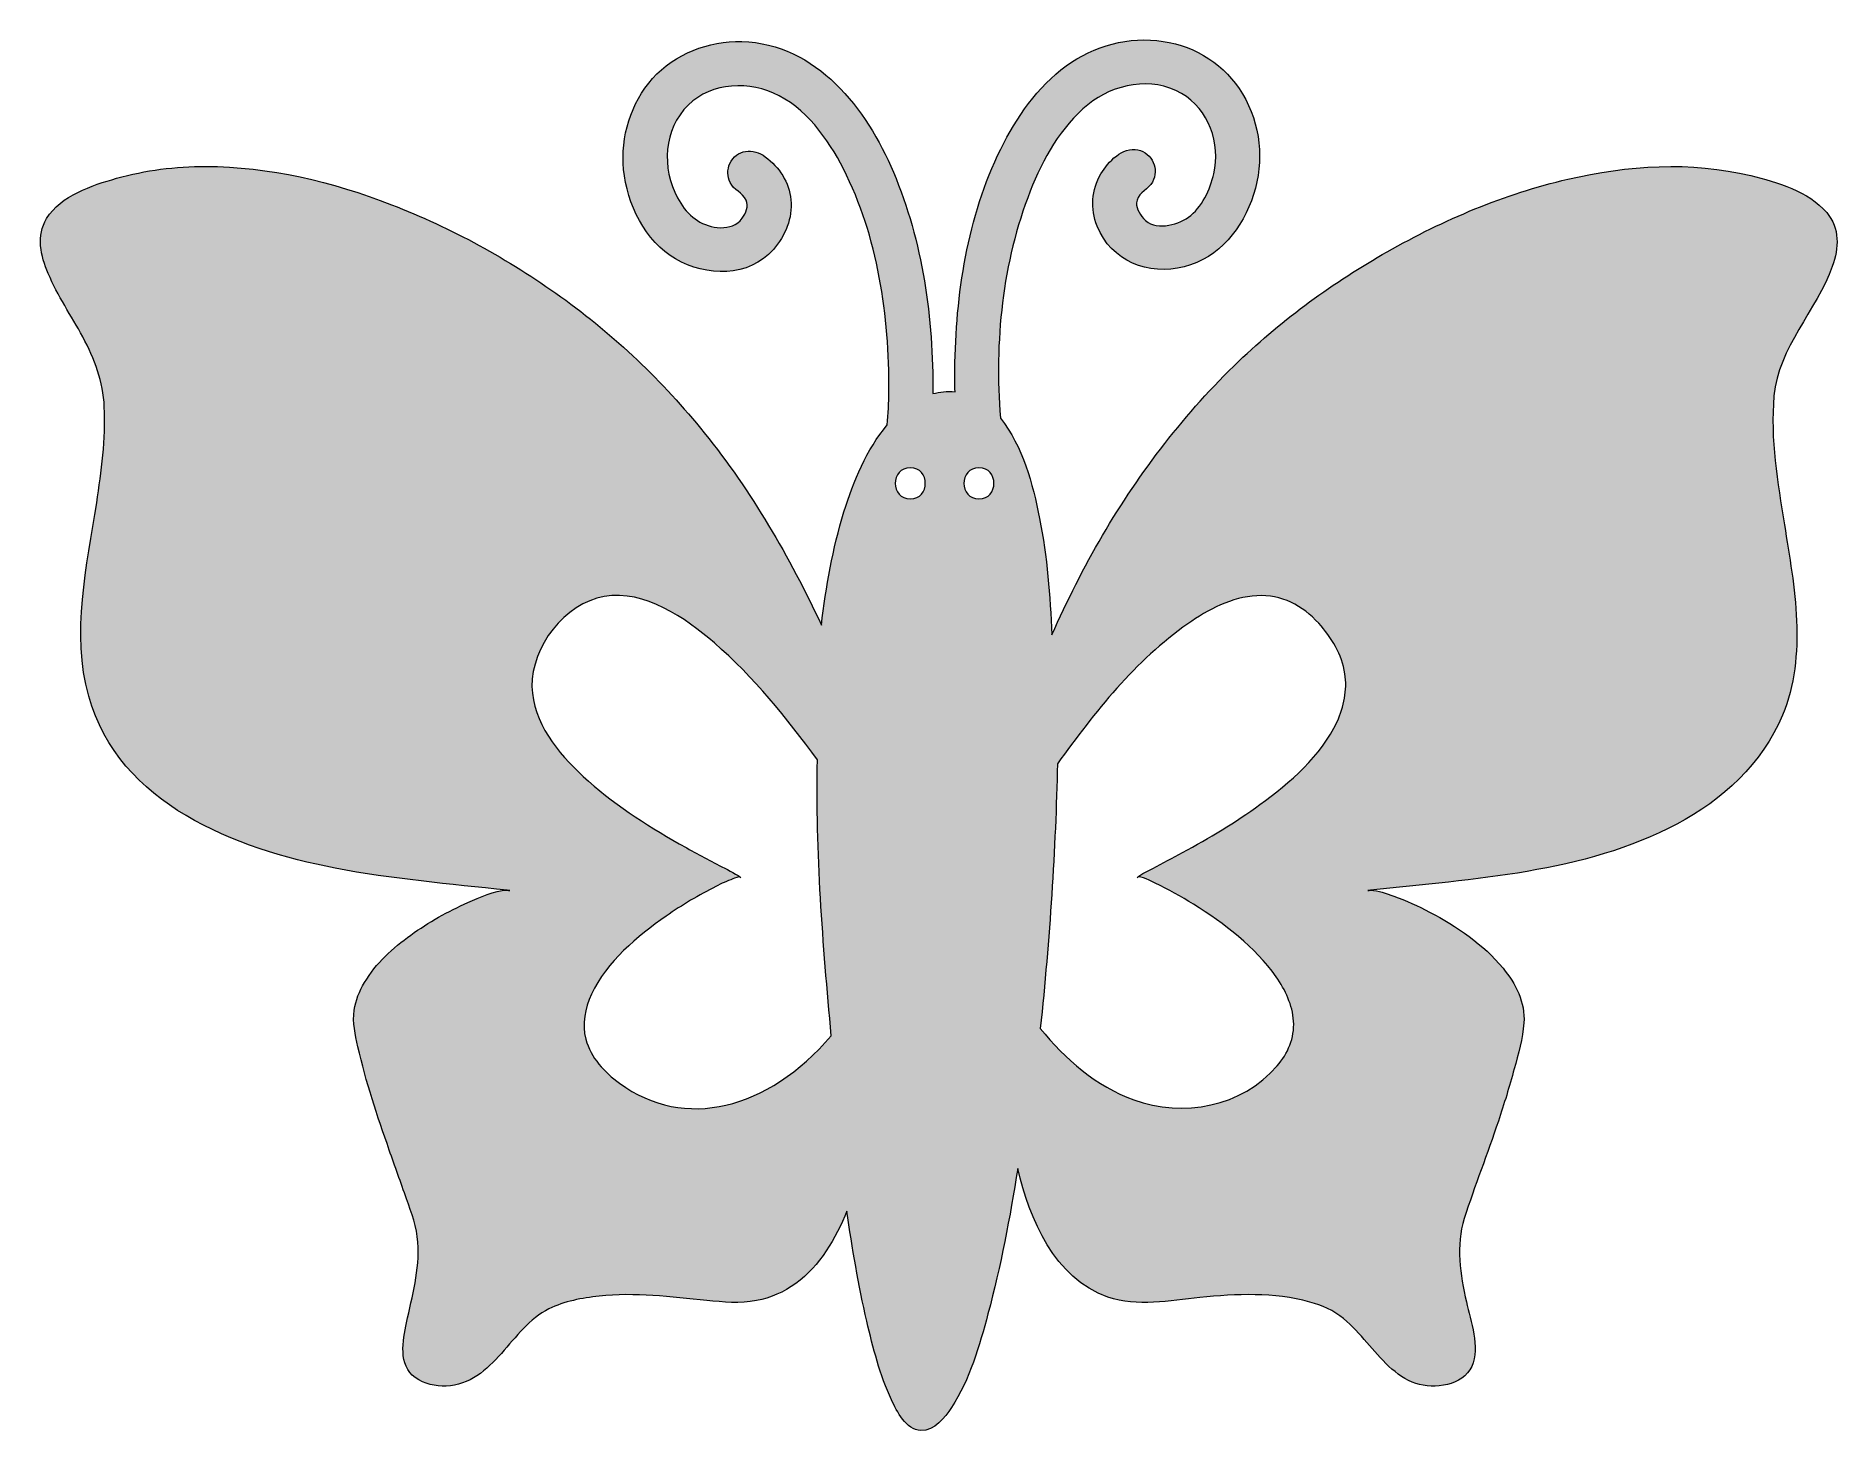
# Model space of a CAD drawing. Header units: inches. Extents: x 0 to 102, y 0 to 79.
import ezdxf

# ---------------------------------------------------------------- set-up
doc = ezdxf.new("R2010")
doc.units = ezdxf.units.IN
doc.header["$MEASUREMENT"] = 0
doc.layers.add('Layer 1', color=7, linetype='Continuous')

msp = doc.modelspace()

# ---------------------------------------------------------------- hatches: boundary and pattern name
at = {"layer": 'Layer 1', "true_color": 0x8585b5}
h = msp.add_hatch(color=163, dxfattribs=at)
h.dxf.hatch_style = 2
edge = h.paths.add_edge_path()
edge.add_spline(control_points=[(101.31, 65.79), (101.68, 66.83), (101.74, 67.95), (100.99, 68.83), (99.97, 70.05), (98.18, 70.56), (96.7, 70.92), (93.31, 71.75), (89.73, 71.51), (86.36, 70.72), (82.77, 69.89), (79.34, 68.43), (76.15, 66.62), (73.12, 64.9), (70.26, 62.84), (67.75, 60.43), (64.74, 57.54), (62.16, 54.19), (60.05, 50.59), (58.99, 48.78), (58.05, 46.88), (57.18, 44.97), (57.08, 47.17), (56.92, 49.38), (56.49, 51.54), (56.1, 53.5), (55.54, 55.63), (54.27, 57.22), (53.93, 61.48), (54.38, 66.05), (55.96, 70.05), (56.67, 71.87), (57.69, 73.68), (59.22, 74.93), (60.68, 76.12), (62.83, 76.54), (64.51, 75.57), (66.06, 74.68), (66.73, 72.73), (66.34, 71.03), (66.14, 70.15), (65.67, 69.11), (64.9, 68.57), (64.23, 68.1), (62.98, 67.79), (62.36, 68.5), (62.13, 68.78), (61.89, 69.16), (62, 69.53), (62.13, 70), (62.64, 70.15), (62.87, 70.56), (63.27, 71.27), (62.86, 72.2), (62.05, 72.38), (61.17, 72.58), (60.37, 71.7), (59.96, 71.02), (59.42, 70.13), (59.35, 69.04), (59.74, 68.07), (60.54, 66.08), (62.64, 65.25), (64.66, 65.77), (66.66, 66.29), (67.98, 67.95), (68.59, 69.86), (69.2, 71.74), (68.99, 73.84), (67.96, 75.55), (67, 77.16), (65.33, 78.23), (63.48, 78.51), (61.55, 78.81), (59.56, 78.26), (58, 77.12), (56.37, 75.94), (55.17, 74.21), (54.29, 72.42), (52.41, 68.6), (51.74, 64.18), (51.7, 59.96), (51.69, 59.54), (51.7, 59.13), (51.71, 58.71), (51.26, 58.74), (50.84, 58.7), (50.45, 58.6), (50.5, 62.82), (49.88, 67.21), (48.22, 71.12), (46.71, 74.7), (43.88, 78.39), (39.65, 78.5), (37.76, 78.54), (35.88, 77.82), (34.61, 76.41), (33.38, 75.04), (32.79, 73.1), (32.97, 71.27), (33.16, 69.34), (34.18, 67.21), (35.91, 66.21), (37.62, 65.21), (40.06, 65.16), (41.44, 66.75), (42.11, 67.52), (42.53, 68.52), (42.43, 69.55), (42.33, 70.54), (41.77, 71.41), (40.98, 71.99), (40.31, 72.48), (39.35, 72.43), (38.98, 71.6), (38.82, 71.26), (38.83, 70.86), (38.99, 70.53), (39.2, 70.11), (39.69, 69.97), (39.89, 69.54), (40.06, 69.18), (39.88, 68.8), (39.67, 68.51), (39.37, 68.11), (38.93, 67.97), (38.45, 67.98), (37.46, 68.01), (36.71, 68.56), (36.2, 69.36), (35.18, 70.96), (35.12, 73.17), (36.38, 74.65), (37.61, 76.11), (39.75, 76.33), (41.44, 75.59), (43.25, 74.8), (44.53, 73), (45.4, 71.3), (47.35, 67.49), (48, 62.96), (47.97, 58.73), (47.96, 58.09), (47.93, 57.46), (47.88, 56.83), (46.69, 55.42), (45.97, 53.67), (45.43, 51.92), (44.79, 49.84), (44.41, 47.68), (44.15, 45.52), (42.35, 49.39), (40.21, 53.06), (37.53, 56.38), (35.18, 59.3), (32.47, 61.89), (29.42, 64.08), (26.46, 66.19), (23.24, 67.97), (19.84, 69.28), (16.5, 70.58), (12.93, 71.44), (9.34, 71.44), (7.64, 71.44), (5.93, 71.23), (4.3, 70.77), (2.91, 70.37), (1.16, 69.81), (0.35, 68.5), (-0.25, 67.53), (0.01, 66.38), (0.44, 65.39), (0.97, 64.14), (1.74, 63), (2.39, 61.81), (3.06, 60.55), (3.55, 59.29), (3.61, 57.85), (3.7, 56.03), (3.45, 54.22), (3.18, 52.43), (2.63, 48.87), (1.73, 45.06), (2.73, 41.5), (4.43, 35.38), (11.05, 32.87), (16.67, 31.78), (19.88, 31.16), (23.14, 30.89), (26.39, 30.53), (26.45, 30.53), (26.5, 30.52), (26.53, 30.51), (26.48, 30.51), (26.44, 30.52), (26.39, 30.53), (25.64, 30.53), (24.84, 30.13), (24.17, 29.84), (23.04, 29.34), (21.95, 28.73), (20.94, 28), (19.93, 27.27), (18.96, 26.4), (18.32, 25.31), (18.03, 24.83), (17.82, 24.31), (17.74, 23.75), (17.63, 23.05), (17.8, 22.37), (17.95, 21.69), (18.39, 19.71), (19.04, 17.77), (19.72, 15.85), (20.04, 14.93), (20.37, 14.01), (20.7, 13.09), (20.98, 12.28), (21.28, 11.5), (21.34, 10.64), (21.45, 9.08), (21.01, 7.58), (20.7, 6.08), (20.49, 5.08), (20.21, 3.69), (21.19, 2.99), (22.22, 2.26), (23.68, 2.41), (24.68, 3.09), (25.72, 3.8), (26.44, 4.87), (27.31, 5.76), (27.73, 6.19), (28.2, 6.6), (28.75, 6.87), (29.61, 7.3), (30.63, 7.49), (31.58, 7.59), (33.61, 7.82), (35.64, 7.54), (37.67, 7.35), (38.6, 7.25), (39.55, 7.16), (40.48, 7.34), (41.28, 7.49), (42.04, 7.82), (42.7, 8.3), (44.07, 9.31), (44.97, 10.84), (45.59, 12.4), (45.89, 10.31), (46.25, 8.23), (46.72, 6.17), (47.07, 4.67), (47.46, 3.13), (48.12, 1.73), (48.42, 1.09), (48.94, 0.03), (49.78, 0), (50.54, -0.03), (51.13, 0.73), (51.51, 1.3), (52.54, 2.88), (53.09, 4.8), (53.57, 6.6), (54.3, 9.3), (54.82, 12.05), (55.25, 14.81), (55.92, 11.95), (57.33, 8.58), (60.35, 7.54), (62.02, 6.96), (63.84, 7.35), (65.55, 7.51), (67.62, 7.72), (69.74, 7.82), (71.76, 7.26), (72.47, 7.06), (73.11, 6.79), (73.68, 6.32), (74.16, 5.92), (74.58, 5.44), (75, 4.97), (75.78, 4.08), (76.6, 3.04), (77.77, 2.66), (78.79, 2.32), (80.43, 2.52), (80.92, 3.62), (81.4, 4.72), (80.86, 6.18), (80.62, 7.27), (80.28, 8.81), (80.01, 10.44), (80.5, 11.98), (81.09, 13.83), (81.81, 15.64), (82.43, 17.49), (82.75, 18.46), (83.06, 19.44), (83.32, 20.43), (83.55, 21.27), (83.81, 22.16), (83.87, 23.03), (83.96, 24.19), (83.4, 25.26), (82.69, 26.13), (81.58, 27.48), (80.07, 28.49), (78.54, 29.3), (77.88, 29.64), (77.21, 29.95), (76.51, 30.2), (76.1, 30.35), (75.64, 30.53), (75.2, 30.53), (75.15, 30.52), (75.1, 30.51), (75.05, 30.51), (75.09, 30.52), (75.14, 30.53), (75.2, 30.53), (81.01, 31.18), (87.24, 31.48), (92.52, 34.27), (95.09, 35.62), (97.35, 37.7), (98.49, 40.42), (99.9, 43.82), (99.17, 47.69), (98.6, 51.19), (98.22, 53.59), (97.79, 56.03), (98.01, 58.47), (98.26, 61.21), (100.4, 63.29), (101.31, 65.79)], knot_values=[0, 0, 0, 0, 1, 1, 1, 2, 2, 2, 3, 3, 3, 4, 4, 4, 5, 5, 5, 6, 6, 6, 7, 7, 7, 8, 8, 8, 9, 9, 9, 10, 10, 10, 11, 11, 11, 12, 12, 12, 13, 13, 13, 14, 14, 14, 15, 15, 15, 16, 16, 16, 17, 17, 17, 18, 18, 18, 19, 19, 19, 20, 20, 20, 21, 21, 21, 22, 22, 22, 23, 23, 23, 24, 24, 24, 25, 25, 25, 26, 26, 26, 27, 27, 27, 28, 28, 28, 29, 29, 29, 30, 30, 30, 31, 31, 31, 32, 32, 32, 33, 33, 33, 34, 34, 34, 35, 35, 35, 36, 36, 36, 37, 37, 37, 38, 38, 38, 39, 39, 39, 40, 40, 40, 41, 41, 41, 42, 42, 42, 43, 43, 43, 44, 44, 44, 45, 45, 45, 46, 46, 46, 47, 47, 47, 48, 48, 48, 49, 49, 49, 50, 50, 50, 51, 51, 51, 52, 52, 52, 53, 53, 53, 54, 54, 54, 55, 55, 55, 56, 56, 56, 57, 57, 57, 58, 58, 58, 59, 59, 59, 60, 60, 60, 61, 61, 61, 62, 62, 62, 63, 63, 63, 64, 64, 64, 65, 65, 65, 66, 66, 66, 67, 67, 67, 68, 68, 68, 69, 69, 69, 70, 70, 70, 71, 71, 71, 72, 72, 72, 73, 73, 73, 74, 74, 74, 75, 75, 75, 76, 76, 76, 77, 77, 77, 78, 78, 78, 79, 79, 79, 80, 80, 80, 81, 81, 81, 82, 82, 82, 83, 83, 83, 84, 84, 84, 85, 85, 85, 86, 86, 86, 87, 87, 87, 88, 88, 88, 89, 89, 89, 90, 90, 90, 91, 91, 91, 92, 92, 92, 93, 93, 93, 94, 94, 94, 95, 95, 95, 96, 96, 96, 97, 97, 97, 98, 98, 98, 99, 99, 99, 100, 100, 100, 101, 101, 101, 102, 102, 102, 103, 103, 103, 104, 104, 104, 105, 105, 105, 106, 106, 106, 107, 107, 107, 108, 108, 108, 109, 109, 109, 110, 110, 110, 111, 111, 111, 112, 112, 112, 112], degree=3, periodic=1)
edge = h.paths.add_edge_path()
edge.add_spline(control_points=[(30.83, 22.11), (30.61, 22.97), (30.78, 23.86), (31.15, 24.65), (32.01, 26.51), (33.74, 27.93), (35.38, 29.07), (36.28, 29.7), (37.22, 30.26), (38.19, 30.75), (38.5, 30.91), (38.82, 31.06), (39.15, 31.17), (39.23, 31.21), (39.49, 31.33), (39.59, 31.26), (39.22, 31.53), (38.78, 31.72), (38.38, 31.93), (37.62, 32.33), (36.86, 32.73), (36.12, 33.16), (34.19, 34.25), (32.3, 35.46), (30.68, 36.97), (29.26, 38.28), (27.83, 40.02), (27.79, 42.05), (27.75, 44.29), (29.64, 46.75), (31.87, 47.13), (34.19, 47.53), (36.44, 45.93), (38.1, 44.51), (40.33, 42.59), (42.2, 40.27), (43.93, 37.9), (43.81, 32.7), (44.24, 27.48), (44.71, 22.31), (41.12, 18.11), (36.41, 16.94), (32.74, 19.62), (31.89, 20.25), (31.11, 21.07), (30.83, 22.11)], knot_values=[0, 0, 0, 0, 1, 1, 1, 2, 2, 2, 3, 3, 3, 4, 4, 4, 5, 5, 5, 6, 6, 6, 7, 7, 7, 8, 8, 8, 9, 9, 9, 10, 10, 10, 11, 11, 11, 12, 12, 12, 13, 13, 13, 14, 14, 14, 15, 15, 15, 15], degree=3, periodic=1)
edge = h.paths.add_edge_path()
edge.add_spline(control_points=[(49.18, 54.41), (50.31, 54.41), (50.31, 52.65), (49.18, 52.65), (48.05, 52.65), (48.05, 54.41), (49.18, 54.41)], knot_values=[0, 0, 0, 0, 1, 1, 1, 2, 2, 2, 2], degree=3, periodic=1)
edge = h.paths.add_edge_path()
edge.add_spline(control_points=[(53.06, 54.41), (54.19, 54.41), (54.19, 52.65), (53.06, 52.65), (51.93, 52.65), (51.93, 54.41), (53.06, 54.41)], knot_values=[0, 0, 0, 0, 1, 1, 1, 2, 2, 2, 2], degree=3, periodic=1)
edge = h.paths.add_edge_path()
edge.add_spline(control_points=[(63.03, 30.93), (63.77, 30.58), (64.49, 30.17), (65.19, 29.74), (66.93, 28.65), (68.67, 27.34), (69.86, 25.64), (70.38, 24.9), (70.79, 24.04), (70.85, 23.13), (70.91, 22.19), (70.53, 21.31), (69.92, 20.6), (67.93, 18.29), (64.61, 17.67), (61.81, 18.69), (59.7, 19.46), (57.93, 20.98), (56.53, 22.72), (57.06, 27.72), (57.4, 32.94), (57.5, 37.68), (59.59, 40.58), (61.92, 43.53), (64.87, 45.59), (66.02, 46.39), (67.35, 47.11), (68.78, 47.18), (70.16, 47.26), (71.36, 46.62), (72.27, 45.62), (73, 44.82), (73.58, 43.86), (73.75, 42.77), (73.89, 41.84), (73.7, 40.91), (73.31, 40.06), (72.41, 38.11), (70.65, 36.61), (68.95, 35.37), (67.56, 34.36), (66.08, 33.48), (64.57, 32.66), (64.01, 32.36), (63.45, 32.06), (62.89, 31.77), (62.59, 31.61), (62.27, 31.47), (62, 31.26), (62.18, 31.4), (62.87, 31), (63.03, 30.93)], knot_values=[0, 0, 0, 0, 1, 1, 1, 2, 2, 2, 3, 3, 3, 4, 4, 4, 5, 5, 5, 6, 6, 6, 7, 7, 7, 8, 8, 8, 9, 9, 9, 10, 10, 10, 11, 11, 11, 12, 12, 12, 13, 13, 13, 14, 14, 14, 15, 15, 15, 16, 16, 16, 17, 17, 17, 17], degree=3, periodic=1)

# ---------------------------------------------------------------- linework, layer by layer
at = {"layer": 'Layer 1', "lineweight": 0}
for points, knots in [([(101.31, 65.79), (101.68, 66.83), (101.74, 67.95), (100.99, 68.83), (99.97, 70.05), (98.18, 70.56), (96.7, 70.92), (93.31, 71.75), (89.73, 71.51), (86.36, 70.72), (82.77, 69.89), (79.34, 68.43), (76.15, 66.62), (73.12, 64.9), (70.26, 62.84), (67.75, 60.43), (64.74, 57.54), (62.16, 54.19), (60.05, 50.59), (58.99, 48.78), (58.05, 46.88), (57.18, 44.97), (57.08, 47.17), (56.92, 49.38), (56.49, 51.54), (56.1, 53.5), (55.54, 55.63), (54.27, 57.22), (53.93, 61.48), (54.38, 66.05), (55.96, 70.05), (56.67, 71.87), (57.69, 73.68), (59.22, 74.93), (60.68, 76.12), (62.83, 76.54), (64.51, 75.57), (66.06, 74.68), (66.73, 72.73), (66.34, 71.03), (66.14, 70.15), (65.67, 69.11), (64.9, 68.57), (64.23, 68.1), (62.98, 67.79), (62.36, 68.5), (62.13, 68.78), (61.89, 69.16), (62, 69.53), (62.13, 70), (62.64, 70.15), (62.87, 70.56), (63.27, 71.27), (62.86, 72.2), (62.05, 72.38), (61.17, 72.58), (60.37, 71.7), (59.96, 71.02), (59.42, 70.13), (59.35, 69.04), (59.74, 68.07), (60.54, 66.08), (62.64, 65.25), (64.66, 65.77), (66.66, 66.29), (67.98, 67.95), (68.59, 69.86), (69.2, 71.74), (68.99, 73.84), (67.96, 75.55), (67, 77.16), (65.33, 78.23), (63.48, 78.51), (61.55, 78.81), (59.56, 78.26), (58, 77.12), (56.37, 75.94), (55.17, 74.21), (54.29, 72.42), (52.41, 68.6), (51.74, 64.18), (51.7, 59.96), (51.69, 59.54), (51.7, 59.13), (51.71, 58.71), (51.26, 58.74), (50.84, 58.7), (50.45, 58.6), (50.5, 62.82), (49.88, 67.21), (48.22, 71.12), (46.71, 74.7), (43.88, 78.39), (39.65, 78.5), (37.76, 78.54), (35.88, 77.82), (34.61, 76.41), (33.38, 75.04), (32.79, 73.1), (32.97, 71.27), (33.16, 69.34), (34.18, 67.21), (35.91, 66.21), (37.62, 65.21), (40.06, 65.16), (41.44, 66.75), (42.11, 67.52), (42.53, 68.52), (42.43, 69.55), (42.33, 70.54), (41.77, 71.41), (40.98, 71.99), (40.31, 72.48), (39.35, 72.43), (38.98, 71.6), (38.82, 71.26), (38.83, 70.86), (38.99, 70.53), (39.2, 70.11), (39.69, 69.97), (39.89, 69.54), (40.06, 69.18), (39.88, 68.8), (39.67, 68.51), (39.37, 68.11), (38.93, 67.97), (38.45, 67.98), (37.46, 68.01), (36.71, 68.56), (36.2, 69.36), (35.18, 70.96), (35.12, 73.17), (36.38, 74.65), (37.61, 76.11), (39.75, 76.33), (41.44, 75.59), (43.25, 74.8), (44.53, 73), (45.4, 71.3), (47.35, 67.49), (48, 62.96), (47.97, 58.73), (47.96, 58.09), (47.93, 57.46), (47.88, 56.83), (46.69, 55.42), (45.97, 53.67), (45.43, 51.92), (44.79, 49.84), (44.41, 47.68), (44.15, 45.52), (42.35, 49.39), (40.21, 53.06), (37.53, 56.38), (35.18, 59.3), (32.47, 61.89), (29.42, 64.08), (26.46, 66.19), (23.24, 67.97), (19.84, 69.28), (16.5, 70.58), (12.93, 71.44), (9.34, 71.44), (7.64, 71.44), (5.93, 71.23), (4.3, 70.77), (2.91, 70.37), (1.16, 69.81), (0.35, 68.5), (-0.25, 67.53), (0.01, 66.38), (0.44, 65.39), (0.97, 64.14), (1.74, 63), (2.39, 61.81), (3.06, 60.55), (3.55, 59.29), (3.61, 57.85), (3.7, 56.03), (3.45, 54.22), (3.18, 52.43), (2.63, 48.87), (1.73, 45.06), (2.73, 41.5), (4.43, 35.38), (11.05, 32.87), (16.67, 31.78), (19.88, 31.16), (23.14, 30.89), (26.39, 30.53), (26.45, 30.53), (26.5, 30.52), (26.53, 30.51), (26.48, 30.51), (26.44, 30.52), (26.39, 30.53), (25.64, 30.53), (24.84, 30.13), (24.17, 29.84), (23.04, 29.34), (21.95, 28.73), (20.94, 28), (19.93, 27.27), (18.96, 26.4), (18.32, 25.31), (18.03, 24.83), (17.82, 24.31), (17.74, 23.75), (17.63, 23.05), (17.8, 22.37), (17.95, 21.69), (18.39, 19.71), (19.04, 17.77), (19.72, 15.85), (20.04, 14.93), (20.37, 14.01), (20.7, 13.09), (20.98, 12.28), (21.28, 11.5), (21.34, 10.64), (21.45, 9.08), (21.01, 7.58), (20.7, 6.08), (20.49, 5.08), (20.21, 3.69), (21.19, 2.99), (22.22, 2.26), (23.68, 2.41), (24.68, 3.09), (25.72, 3.8), (26.44, 4.87), (27.31, 5.76), (27.73, 6.19), (28.2, 6.6), (28.75, 6.87), (29.61, 7.3), (30.63, 7.49), (31.58, 7.59), (33.61, 7.82), (35.64, 7.54), (37.67, 7.35), (38.6, 7.25), (39.55, 7.16), (40.48, 7.34), (41.28, 7.49), (42.04, 7.82), (42.7, 8.3), (44.07, 9.31), (44.97, 10.84), (45.59, 12.4), (45.89, 10.31), (46.25, 8.23), (46.72, 6.17), (47.07, 4.67), (47.46, 3.13), (48.12, 1.73), (48.42, 1.09), (48.94, 0.03), (49.78, 0), (50.54, -0.03), (51.13, 0.73), (51.51, 1.3), (52.54, 2.88), (53.09, 4.8), (53.57, 6.6), (54.3, 9.3), (54.82, 12.05), (55.25, 14.81), (55.92, 11.95), (57.33, 8.58), (60.35, 7.54), (62.02, 6.96), (63.84, 7.35), (65.55, 7.51), (67.62, 7.72), (69.74, 7.82), (71.76, 7.26), (72.47, 7.06), (73.11, 6.79), (73.68, 6.32), (74.16, 5.92), (74.58, 5.44), (75, 4.97), (75.78, 4.08), (76.6, 3.04), (77.77, 2.66), (78.79, 2.32), (80.43, 2.52), (80.92, 3.62), (81.4, 4.72), (80.86, 6.18), (80.62, 7.27), (80.28, 8.81), (80.01, 10.44), (80.5, 11.98), (81.09, 13.83), (81.81, 15.64), (82.43, 17.49), (82.75, 18.46), (83.06, 19.44), (83.32, 20.43), (83.55, 21.27), (83.81, 22.16), (83.87, 23.03), (83.96, 24.19), (83.4, 25.26), (82.69, 26.13), (81.58, 27.48), (80.07, 28.49), (78.54, 29.3), (77.88, 29.64), (77.21, 29.95), (76.51, 30.2), (76.1, 30.35), (75.64, 30.53), (75.2, 30.53), (75.15, 30.52), (75.1, 30.51), (75.05, 30.51), (75.09, 30.52), (75.14, 30.53), (75.2, 30.53), (81.01, 31.18), (87.24, 31.48), (92.52, 34.27), (95.09, 35.62), (97.35, 37.7), (98.49, 40.42), (99.9, 43.82), (99.17, 47.69), (98.6, 51.19), (98.22, 53.59), (97.79, 56.03), (98.01, 58.47), (98.26, 61.21), (100.4, 63.29), (101.31, 65.79)], [0, 0, 0, 0, 1, 1, 1, 2, 2, 2, 3, 3, 3, 4, 4, 4, 5, 5, 5, 6, 6, 6, 7, 7, 7, 8, 8, 8, 9, 9, 9, 10, 10, 10, 11, 11, 11, 12, 12, 12, 13, 13, 13, 14, 14, 14, 15, 15, 15, 16, 16, 16, 17, 17, 17, 18, 18, 18, 19, 19, 19, 20, 20, 20, 21, 21, 21, 22, 22, 22, 23, 23, 23, 24, 24, 24, 25, 25, 25, 26, 26, 26, 27, 27, 27, 28, 28, 28, 29, 29, 29, 30, 30, 30, 31, 31, 31, 32, 32, 32, 33, 33, 33, 34, 34, 34, 35, 35, 35, 36, 36, 36, 37, 37, 37, 38, 38, 38, 39, 39, 39, 40, 40, 40, 41, 41, 41, 42, 42, 42, 43, 43, 43, 44, 44, 44, 45, 45, 45, 46, 46, 46, 47, 47, 47, 48, 48, 48, 49, 49, 49, 50, 50, 50, 51, 51, 51, 52, 52, 52, 53, 53, 53, 54, 54, 54, 55, 55, 55, 56, 56, 56, 57, 57, 57, 58, 58, 58, 59, 59, 59, 60, 60, 60, 61, 61, 61, 62, 62, 62, 63, 63, 63, 64, 64, 64, 65, 65, 65, 66, 66, 66, 67, 67, 67, 68, 68, 68, 69, 69, 69, 70, 70, 70, 71, 71, 71, 72, 72, 72, 73, 73, 73, 74, 74, 74, 75, 75, 75, 76, 76, 76, 77, 77, 77, 78, 78, 78, 79, 79, 79, 80, 80, 80, 81, 81, 81, 82, 82, 82, 83, 83, 83, 84, 84, 84, 85, 85, 85, 86, 86, 86, 87, 87, 87, 88, 88, 88, 89, 89, 89, 90, 90, 90, 91, 91, 91, 92, 92, 92, 93, 93, 93, 94, 94, 94, 95, 95, 95, 96, 96, 96, 97, 97, 97, 98, 98, 98, 99, 99, 99, 100, 100, 100, 101, 101, 101, 102, 102, 102, 103, 103, 103, 104, 104, 104, 105, 105, 105, 106, 106, 106, 107, 107, 107, 108, 108, 108, 109, 109, 109, 110, 110, 110, 111, 111, 111, 112, 112, 112, 112]), ([(49.18, 54.41), (50.31, 54.41), (50.31, 52.65), (49.18, 52.65), (48.05, 52.65), (48.05, 54.41), (49.18, 54.41)], [0, 0, 0, 0, 1, 1, 1, 2, 2, 2, 2]), ([(53.06, 54.41), (54.19, 54.41), (54.19, 52.65), (53.06, 52.65), (51.93, 52.65), (51.93, 54.41), (53.06, 54.41)], [0, 0, 0, 0, 1, 1, 1, 2, 2, 2, 2]), ([(30.83, 22.11), (30.61, 22.97), (30.78, 23.86), (31.15, 24.65), (32.01, 26.51), (33.74, 27.93), (35.38, 29.07), (36.28, 29.7), (37.22, 30.26), (38.19, 30.75), (38.5, 30.91), (38.82, 31.06), (39.15, 31.17), (39.23, 31.21), (39.49, 31.33), (39.59, 31.26), (39.22, 31.53), (38.78, 31.72), (38.38, 31.93), (37.62, 32.33), (36.86, 32.73), (36.12, 33.16), (34.19, 34.25), (32.3, 35.46), (30.68, 36.97), (29.26, 38.28), (27.83, 40.02), (27.79, 42.05), (27.75, 44.29), (29.64, 46.75), (31.87, 47.13), (34.19, 47.53), (36.44, 45.93), (38.1, 44.51), (40.33, 42.59), (42.2, 40.27), (43.93, 37.9), (43.81, 32.7), (44.24, 27.48), (44.71, 22.31), (41.12, 18.11), (36.41, 16.94), (32.74, 19.62), (31.89, 20.25), (31.11, 21.07), (30.83, 22.11)], [0, 0, 0, 0, 1, 1, 1, 2, 2, 2, 3, 3, 3, 4, 4, 4, 5, 5, 5, 6, 6, 6, 7, 7, 7, 8, 8, 8, 9, 9, 9, 10, 10, 10, 11, 11, 11, 12, 12, 12, 13, 13, 13, 14, 14, 14, 15, 15, 15, 15]), ([(63.03, 30.93), (63.77, 30.58), (64.49, 30.17), (65.19, 29.74), (66.93, 28.65), (68.67, 27.34), (69.86, 25.64), (70.38, 24.9), (70.79, 24.04), (70.85, 23.13), (70.91, 22.19), (70.53, 21.31), (69.92, 20.6), (67.93, 18.29), (64.61, 17.67), (61.81, 18.69), (59.7, 19.46), (57.93, 20.98), (56.53, 22.72), (57.06, 27.72), (57.4, 32.94), (57.5, 37.68), (59.59, 40.58), (61.92, 43.53), (64.87, 45.59), (66.02, 46.39), (67.35, 47.11), (68.78, 47.18), (70.16, 47.26), (71.36, 46.62), (72.27, 45.62), (73, 44.82), (73.58, 43.86), (73.75, 42.77), (73.89, 41.84), (73.7, 40.91), (73.31, 40.06), (72.41, 38.11), (70.65, 36.61), (68.95, 35.37), (67.56, 34.36), (66.08, 33.48), (64.57, 32.66), (64.01, 32.36), (63.45, 32.06), (62.89, 31.77), (62.59, 31.61), (62.27, 31.47), (62, 31.26), (62.18, 31.4), (62.87, 31), (63.03, 30.93)], [0, 0, 0, 0, 1, 1, 1, 2, 2, 2, 3, 3, 3, 4, 4, 4, 5, 5, 5, 6, 6, 6, 7, 7, 7, 8, 8, 8, 9, 9, 9, 10, 10, 10, 11, 11, 11, 12, 12, 12, 13, 13, 13, 14, 14, 14, 15, 15, 15, 16, 16, 16, 17, 17, 17, 17])]:
    msp.add_open_spline(points, degree=3, knots=knots, dxfattribs=at)

doc.saveas('drawing.dxf')
